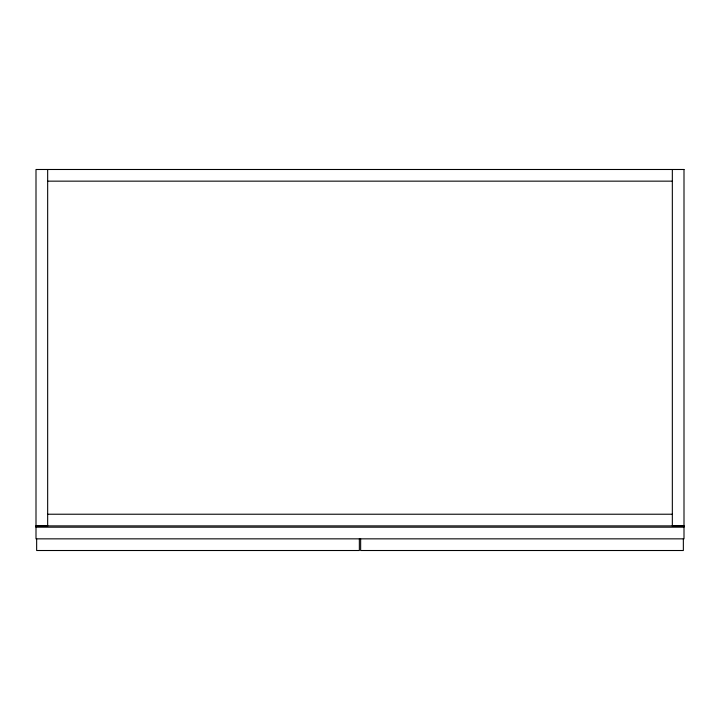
<?xml version="1.0" encoding="UTF-8"?>
<svg xmlns="http://www.w3.org/2000/svg" width="720" height="720" viewBox="0 0 720 720"><rect width="100%" height="100%" fill="white"/><g stroke="black" fill="none" stroke-linecap="round" stroke-linejoin="round"><path stroke-width="1.08" d="M47.664 181.152L672.336 181.152M47.664 514.224L672.336 514.224M36 525.888L684 525.888M36 526.113L47.664 526.113L47.664 169.488M684 526.113L672.336 526.113L672.336 169.488M36 527.184L684 527.184M683.352 538.848L683.352 550.512L360.648 550.512L360.648 538.848M359.352 538.848L359.352 550.512L36.648 550.512L36.648 538.848M684 169.488L36 169.488L36 538.848L684 538.848L684 169.488"/></g></svg>
